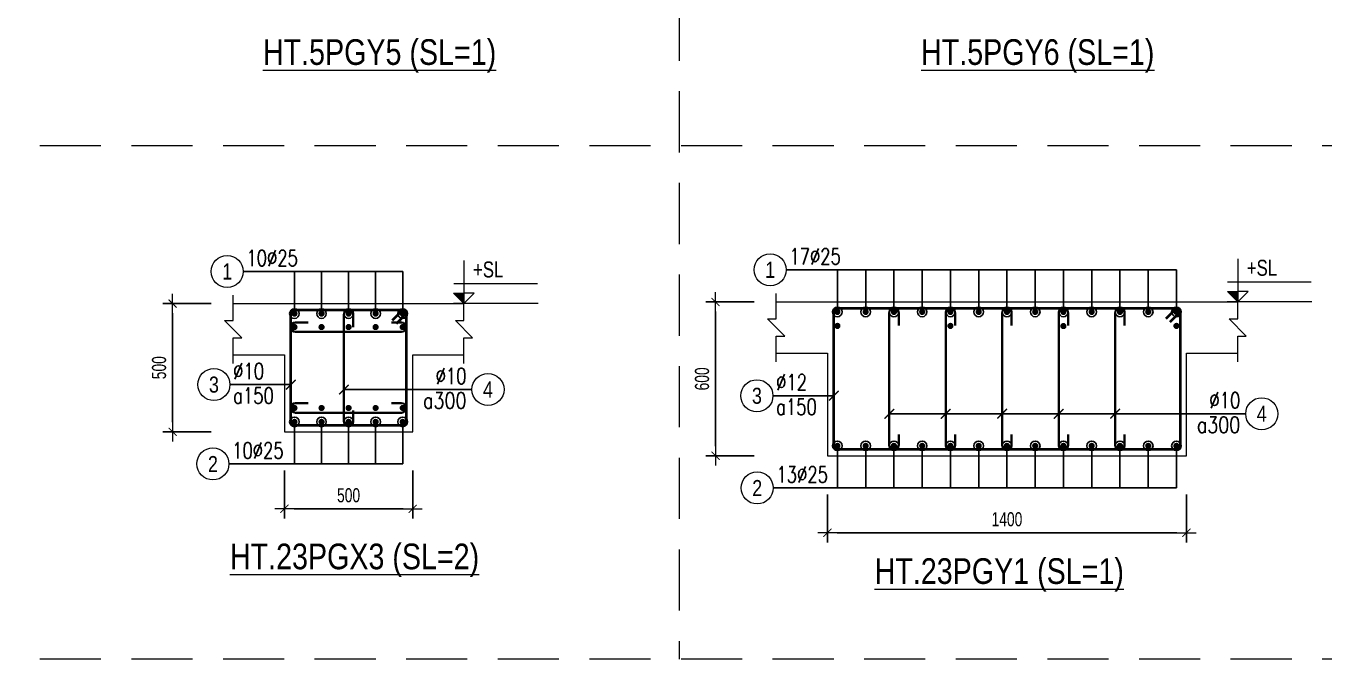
# Model space of a CAD drawing. Header units: millimetres. Extents: x 225489 to 327520, y -235866 to -221866.
# Drawn here: x 293701 to 298763, y -235866 to -233399 of the extents above; entities that cross this region are included whole.
import ezdxf
from ezdxf.enums import TextEntityAlignment as Align

# ---------------------------------------------------------------- set-up
doc = ezdxf.new("R2010")
doc.units = ezdxf.units.MM
doc.header["$PDMODE"] = 3
doc.linetypes.add('HIDDEN2', pattern=[4.7625, 3.175, -1.5875])
doc.layers.get('0').update_dxf_attribs({"lineweight": 20})
doc.layers.get('Defpoints').update_dxf_attribs({"color": 151, "lineweight": 9})
for name, color, linetype, lineweight in [('NDC_S_ANNO', 7, 'Continuous', 20), ('NDC_S_CONTINUOUS', 3, 'Continuous', 20), ('NDC_S_DIM', 1, 'Continuous', 15), ('NDC_S_HIDDEN', 8, 'HIDDEN2', 13), ('NDC_S_REBAR', 4, 'Continuous', 35), ('NDC_S_STIRRUP', 4, 'Continuous', 40), ('NDC_S_TEXT SYMBOL', 7, 'Continuous', 20), ('NDC_S_THIN LINE', 8, 'Continuous', 9), ('NDC_S_VN TEXT', 7, 'Continuous', 20)]:
    doc.layers.add(name, color=color, linetype=linetype, lineweight=lineweight)
doc.styles.add('ARIAL', font='arial.ttf', dxfattribs={"width": 0.8})
doc.styles.add('NDC_ANNO', font='', dxfattribs={"width": 0.8})
doc.styles.add('NDC_DIM', font='', dxfattribs={"width": 0.75})
doc.styles.add('NDC_EN TXT', font='romans.shx', dxfattribs={"width": 0.8})
doc.styles.get('NDC_ANNO').set_extended_font_data('Dotum')
doc.styles.get('NDC_DIM').set_extended_font_data('Dotum')
doc.dimstyles.new('NDC_dim_25', dxfattribs={"dimscale": 25, "dimtxt": 2.2, "dimasz": 1.5, "dimexe": 1.5, "dimexo": 2.5, "dimgap": 1, "dimtad": 1, "dimdec": 0, "dimzin": 0, "dimdsep": 46, "dimtxsty": 'NDC_DIM', "dimblk": 'DIMMARK', "dimcen": 0.09, "dimdle": 1.2, "dimclrd": 1, "dimclre": 1, "dimclrt": 3, "dimadec": 0, "dimazin": 0, "dimtfac": 1, "dimtdec": 0, "dimtix": 1, "dimtofl": 0, "dimtmove": 0, "dimatfit": 3, "dimfxl": 6, "dimfxlon": 1, "dimtolj": 1, "dimtzin": 0, "dimarcsym": 0})

# ---------------------------------------------------------------- blocks, each defined once
blk = doc.blocks.new('kata_block_TD')
at = {"color": 6, "linetype": 'ByBlock', "lineweight": -2, "style": 'ARIAL', "width": 0.8}
blk.add_attdef('SECTDET2', text='', height=5, dxfattribs=at).set_placement((0, 7.97), align=Align.CENTER)
at = {"color": 0, "linetype": 'ByBlock', "lineweight": -2, "style": 'ARIAL', "width": 0.8}
blk.add_attdef('SECTDET1', text='', height=5, dxfattribs=at).set_placement((0, 1.47), align=Align.CENTER)
at = {"color": 3, "lineweight": 25, "style": 'ARIAL', "width": 0.8}
blk.add_attdef('SSCALE', text='', height=2.5, dxfattribs=at).set_placement((0, -4), align=Align.CENTER)
blk = doc.blocks.new('kata_block_CT')
at = {"layer": 'NDC_S_ANNO'}
blk.add_hatch(color=3, dxfattribs=at).paths.add_polyline_path([(0, 1.6), (-1.61, 1.6), (0, 0)])
at = {"layer": 'NDC_S_ANNO', "ltscale": 50}
h = blk.add_hatch(dxfattribs=at)
h.set_pattern_fill('ANSI31', color=256, scale=1.406, style=0)
h.paths.add_polyline_path([(0, 1.6), (0, 0), (1.61, 1.6)])
for p, q in [((-1.59, 3.14), (11.47, 3.14)), ((11.56, 0), (-1.64, 0))]:
    blk.add_line(p, q, dxfattribs=at)
for points in [[(0, 6.69), (0, 0)], [(0, 0), (-1.61, 1.6), (0, 1.6)], [(0, 0), (1.61, 1.6), (0, 1.6)]]:
    blk.add_lwpolyline(points, dxfattribs=at)
at = {"layer": 'NDC_S_ANNO', "color": 8, "ltscale": 50}
blk.add_lwpolyline([(0, 0), (-1.61, 1.6), (0, 1.6)], dxfattribs=at)
at = {"layer": 'NDC_S_TEXT SYMBOL', "color": 3, "style": 'NDC_ANNO', "width": 0.8}
blk.add_attdef('CT', (1.41, 4.07), '', height=2.5, dxfattribs=at)
blk = doc.blocks.new('DIMMARK')
at = {"layer": 'NDC_S_DIM', "color": 1}
blk.add_line((-1.5, 0), (1, 0), dxfattribs=at)
at = {"layer": 'NDC_S_DIM', "color": 2, "const_width": 0.1}
blk.add_lwpolyline([(-0.42, -0.42), (0.42, 0.42)], dxfattribs=at)
blk = doc.blocks.new('*D303')
at = {"layer": 'Defpoints', "color": 0, "transparency": 16777216}
for p in [(294709.1, -234980.5), (295209.1, -234980.5), (295209.1, -235280.5)]:
    blk.add_point(p, dxfattribs=at)
at = {"layer": 'NDC_S_DIM', "color": 1, "lineweight": -2, "transparency": 16777216}
for p, q in [((294709.1, -235130.5), (294709.1, -235318)), ((295209.1, -235130.5), (295209.1, -235318)), ((294746.6, -235280.5), (295171.6, -235280.5))]:
    blk.add_line(p, q, dxfattribs=at)
at = {"layer": 'NDC_S_DIM', "color": 1, "lineweight": -2, "transparency": 16777216, "xscale": 37.5, "yscale": 37.5, "zscale": 37.5, "rotation": 180}
blk.add_blockref('DIMMARK', (294709.1, -235280.5), dxfattribs=at)
at = {"layer": 'NDC_S_DIM', "color": 1, "lineweight": -2, "transparency": 16777216, "xscale": 37.5, "yscale": 37.5, "zscale": 37.5}
blk.add_blockref('DIMMARK', (295209.1, -235280.5), dxfattribs=at)
at = {"layer": 'NDC_S_DIM', "color": 3, "transparency": 16777216, "insert": (294959.1, -235227.9), "char_height": 55, "attachment_point": 5, "style": 'NDC_DIM'}
blk.add_mtext('\\A1;500', dxfattribs=at)
blk = doc.blocks.new('*D304')
at = {"layer": 'Defpoints', "color": 0, "transparency": 16777216}
for p in [(294778.8, -234480.5), (294272.8, -234980.5), (294778.8, -234980.5)]:
    blk.add_point(p, dxfattribs=at)
at = {"layer": 'NDC_S_DIM', "color": 1, "lineweight": -2, "transparency": 16777216}
for p, q in [((294422.8, -234480.5), (294235.3, -234480.5)), ((294272.8, -234518), (294272.8, -234943)), ((294422.8, -234980.5), (294235.3, -234980.5))]:
    blk.add_line(p, q, dxfattribs=at)
at = {"layer": 'NDC_S_DIM', "color": 1, "lineweight": -2, "transparency": 16777216, "xscale": 37.5, "yscale": 37.5, "zscale": 37.5}
for p, rotation in [((294272.8, -234480.5), 90), ((294272.8, -234980.5), 270)]:
    blk.add_blockref('DIMMARK', p, dxfattribs=dict(at, rotation=rotation))
at = {"layer": 'NDC_S_DIM', "color": 3, "transparency": 16777216, "insert": (294220.3, -234730.5), "char_height": 55, "attachment_point": 5, "rotation": 90, "style": 'NDC_DIM'}
blk.add_mtext('\\A1;500', dxfattribs=at)
blk = doc.blocks.new('kata_block_THEP')
at = {"layer": 'NDC_S_REBAR', "color": 0}
for p, q in [((-0.5, 0), (0.5, 0)), ((-0.35, 0.35), (0.35, -0.35)), ((0.35, 0.35), (-0.35, -0.35)), ((0, 0.5), (0, -0.5))]:
    blk.add_line(p, q, dxfattribs=at)
at = {"layer": 'NDC_S_REBAR', "color": 0, "const_width": 0.0833}
blk.add_lwpolyline([(-0.5, 0, 1), (0.5, 0, 1), (-0.5, 0, 1)], format="xyb", dxfattribs=at)
blk = doc.blocks.new('*U11')
blk.add_circle((-2.5, 0), 2.5)
at = {"layer": 'NDC_S_VN TEXT', "color": 3, "style": 'NDC_EN TXT', "width": 0.75}
blk.add_attdef('DK1', (0.5, 0.85), '', height=2.5, dxfattribs=at)
at = {"layer": 'NDC_S_VN TEXT', "color": 7, "style": 'ARIAL', "width": 0.8}
blk.add_attdef('SH2', text='', height=2.5, dxfattribs=at).set_placement((-2.5, 0), align=Align.MIDDLE)
blk = doc.blocks.new('*U12')
blk.add_circle((-2.5, 0), 2.5)
at = {"layer": 'NDC_S_VN TEXT', "color": 3, "style": 'NDC_EN TXT', "width": 0.75}
for tag, p in [('DK1', (0.5, 0.85)), ('KC1', (0.5, -2.97))]:
    blk.add_attdef(tag, p, '', height=2.5, dxfattribs=at)
at = {"layer": 'NDC_S_VN TEXT', "color": 7, "style": 'ARIAL', "width": 0.8}
blk.add_attdef('SH2', text='', height=2.5, dxfattribs=at).set_placement((-2.5, 0), align=Align.MIDDLE)
blk = doc.blocks.new('*U15')
blk.add_circle((2.5, 0), 2.5)
at = {"layer": 'NDC_S_VN TEXT', "color": 3, "style": 'NDC_EN TXT'}
for tag, width, p in [('DK2', 0.75, (-0.85, 0.85)), ('KC2', 0.8, (-0.85, -2.97))]:
    blk.add_attdef(tag, text='', height=2.5, dxfattribs=dict(at, width=width)).set_placement(p, align=Align.RIGHT)
at = {"layer": 'NDC_S_VN TEXT', "color": 7, "style": 'ARIAL', "width": 0.8}
blk.add_attdef('SH3', text='', height=2.5, dxfattribs=at).set_placement((2.5, 0), align=Align.MIDDLE)
blk = doc.blocks.new('*D305')
at = {"layer": 'Defpoints', "color": 0, "transparency": 16777216}
for p in [(296826.4, -235074), (298226.4, -235074), (298226.4, -235374)]:
    blk.add_point(p, dxfattribs=at)
at = {"layer": 'NDC_S_DIM', "color": 1, "lineweight": -2, "transparency": 16777216}
for p, q in [((296826.4, -235224), (296826.4, -235411.5)), ((298226.4, -235224), (298226.4, -235411.5)), ((296863.9, -235374), (298188.9, -235374))]:
    blk.add_line(p, q, dxfattribs=at)
at = {"layer": 'NDC_S_DIM', "color": 1, "lineweight": -2, "transparency": 16777216, "xscale": 37.5, "yscale": 37.5, "zscale": 37.5, "rotation": 180}
blk.add_blockref('DIMMARK', (296826.4, -235374), dxfattribs=at)
at = {"layer": 'NDC_S_DIM', "color": 1, "lineweight": -2, "transparency": 16777216, "xscale": 37.5, "yscale": 37.5, "zscale": 37.5}
blk.add_blockref('DIMMARK', (298226.4, -235374), dxfattribs=at)
at = {"layer": 'NDC_S_DIM', "color": 3, "transparency": 16777216, "insert": (297526.4, -235321.4), "char_height": 55, "attachment_point": 5, "style": 'NDC_DIM'}
blk.add_mtext('\\A1;1400', dxfattribs=at)
blk = doc.blocks.new('*D306')
at = {"layer": 'Defpoints', "color": 0, "transparency": 16777216}
for p in [(296896.1, -234474), (296390.1, -235074), (296896.1, -235074)]:
    blk.add_point(p, dxfattribs=at)
at = {"layer": 'NDC_S_DIM', "color": 1, "lineweight": -2, "transparency": 16777216}
for p, q in [((296540.1, -234474), (296352.6, -234474)), ((296390.1, -234511.5), (296390.1, -235036.5)), ((296540.1, -235074), (296352.6, -235074))]:
    blk.add_line(p, q, dxfattribs=at)
at = {"layer": 'NDC_S_DIM', "color": 1, "lineweight": -2, "transparency": 16777216, "xscale": 37.5, "yscale": 37.5, "zscale": 37.5}
for p, rotation in [((296390.1, -234474), 90), ((296390.1, -235074), 270)]:
    blk.add_blockref('DIMMARK', p, dxfattribs=dict(at, rotation=rotation))
at = {"layer": 'NDC_S_DIM', "color": 3, "transparency": 16777216, "insert": (296337.6, -234774), "char_height": 55, "attachment_point": 5, "rotation": 90, "style": 'NDC_DIM'}
blk.add_mtext('\\A1;600', dxfattribs=at)

msp = doc.modelspace()

# ---------------------------------------------------------------- linework, layer by layer
at = {"layer": 'NDC_S_CONTINUOUS'}
for points in [[(294509.1, -234480.5), (294709.1, -234480.5), (294709.1, -234480.5), (295209.1, -234480.5), (295209.1, -234480.5), (295409.1, -234480.5)], [(296626.4, -234474), (296826.4, -234474), (296826.4, -234474), (298226.4, -234474), (298226.4, -234474), (298426.4, -234474)], [(294509.1, -234680.5), (294709.1, -234680.5), (294709.1, -234980.5), (295209.1, -234980.5), (295209.1, -234680.5), (295409.1, -234680.5)], [(296626.4, -234674), (296826.4, -234674), (296826.4, -235074), (298226.4, -235074), (298226.4, -234674), (298426.4, -234674)]]:
    msp.add_lwpolyline(points, dxfattribs=at)
at = {"layer": 'NDC_S_HIDDEN', "ltscale": 75}
for p, q in [((296248.9, -221865.9), (296248.9, -235865.9)), ((306495, -233865.9), (288564.4, -233865.9)), ((306495, -235865.9), (288564.4, -235865.9))]:
    msp.add_line(p, q, dxfattribs=at)
at = {"layer": 'NDC_S_REBAR'}
for points in [[(294977.6, -234572.8), (294977.6, -234523.9, 1), (294940.7, -234523.9), (294940.7, -234937, 1), (294977.6, -234937), (294977.6, -234897.8, -0.414214)], [(297104.3, -234566.3), (297104.3, -234517.4, 1), (297067.5, -234517.4), (297067.5, -235030.5, 1), (297104.3, -235030.5), (297104.3, -234991.3, -0.414214)], [(297324.4, -234566.3), (297324.4, -234517.4, 1), (297287.5, -234517.4), (297287.5, -235030.5, 1), (297324.4, -235030.5), (297324.4, -234991.3, -0.414214)], [(297544.7, -234566.3), (297544.7, -234517.4, 1), (297507.9, -234517.4), (297507.9, -235030.5, 1), (297544.7, -235030.5), (297544.7, -234991.3, -0.414214)], [(297765.1, -234566.3), (297765.1, -234517.4, 1), (297728.2, -234517.4), (297728.2, -235030.5, 1), (297765.1, -235030.5), (297765.1, -234991.3, -0.414214)], [(297985.4, -234566.3), (297985.4, -234517.4, 1), (297948.5, -234517.4), (297948.5, -235030.5, 1), (297985.4, -235030.5), (297985.4, -234991.3, -0.414214)], [(294801.5, -234553.7), (294752.6, -234553.7, 1), (294752.6, -234590.6), (295165.7, -234590.6, 1), (295165.7, -234553.7), (295126.4, -234553.7, -0.414214)], [(294801.5, -234869), (294752.6, -234869, 1), (294752.6, -234905.8), (295165.7, -234905.8, 1), (295165.7, -234869), (295126.4, -234869, -0.414214)]]:
    msp.add_lwpolyline(points, format="xyb", dxfattribs=at)
at = {"layer": 'NDC_S_STIRRUP'}
for points in [[(295130.1, -234545.5), (295170.1, -234505.5, -0.414214), (295184.1, -234519.5), (295184.1, -234941.5, -0.414214), (295170.1, -234955.5), (294748.1, -234955.5, -0.414214), (294734.1, -234941.5), (294734.1, -234519.5, -0.414214), (294748.1, -234505.5), (295170.1, -234505.5, -0.414214), (295184.1, -234519.5), (295144.1, -234559.5)], [(298147.4, -234539), (298187.4, -234499, -0.414214), (298201.4, -234513), (298201.4, -235035, -0.414214), (298187.4, -235049), (296865.4, -235049, -0.414214), (296851.4, -235035), (296851.4, -234513, -0.414214), (296865.4, -234499), (298187.4, -234499, -0.414214), (298201.4, -234513), (298161.4, -234553)]]:
    msp.add_lwpolyline(points, format="xyb", dxfattribs=at)
at = {"layer": 'NDC_S_THIN LINE'}
for points in [[(294509.1, -234713.8), (294509.1, -234613.8), (294542.5, -234613.8), (294475.8, -234547.1), (294509.1, -234547.1), (294509.1, -234447.1)], [(295409.1, -234713.8), (295409.1, -234613.8), (295442.5, -234613.8), (295375.8, -234547.1), (295409.1, -234547.1), (295409.1, -234447.1)], [(296626.4, -234707.3), (296626.4, -234607.3), (296659.8, -234607.3), (296593.1, -234540.6), (296626.4, -234540.6), (296626.4, -234440.6)], [(298426.4, -234707.3), (298426.4, -234607.3), (298459.8, -234607.3), (298393.1, -234540.6), (298426.4, -234540.6), (298426.4, -234440.6)]]:
    msp.add_lwpolyline(points, dxfattribs=at)

# ---------------------------------------------------------------- block references
at = {"layer": 'NDC_S_REBAR', "xscale": 22, "yscale": 22, "zscale": 22}
for p in [(294748.1, -234519.5), (295170.1, -234519.5), (296865.4, -234513), (296975.6, -234513), (297085.8, -234513), (297195.9, -234513), (297306.1, -234513), (297416.3, -234513), (297526.4, -234513), (297636.6, -234513), (297746.8, -234513), (297856.9, -234513), (297967.1, -234513), (298077.3, -234513), (298187.4, -234513), (294748.1, -234572.1), (295170.1, -234572.1), (296865.4, -234567.4), (297306.1, -234567.4), (297746.6, -234568.3), (298187.4, -234567.4), (294748.1, -234887.4), (294853.6, -234887.4), (294959.1, -234887.4), (295064.6, -234887.4), (295170.1, -234887.4), (294748.1, -234941.5), (294853.6, -234941.5), (294959.1, -234941.5), (295064.6, -234941.5), (295170.1, -234941.5), (296865.4, -235035), (296975.6, -235035), (297085.8, -235035), (297195.9, -235035), (297306.1, -235035), (297416.3, -235035), (297526.4, -235035), (297636.6, -235035), (297746.8, -235035), (297856.9, -235035), (297967.1, -235035), (298077.3, -235035), (298187.4, -235035)]:
    msp.add_blockref('kata_block_THEP', p, dxfattribs=at)
at = {"layer": 'NDC_S_REBAR', "xscale": -22, "yscale": 22, "zscale": 22, "rotation": 180}
for p in [(294853.6, -234519.5), (294959.1, -234519.5), (295064.6, -234519.5), (294853.6, -234572.1), (294959.1, -234572.1), (295064.6, -234572.1)]:
    msp.add_blockref('kata_block_THEP', p, dxfattribs=at)
at = {"layer": 'NDC_S_THIN LINE', "xscale": 25, "yscale": 25, "zscale": 25}
for name, p, values in [('*U11', (294548.1, -234355.5), {'SH2': '1', 'DK1': '10%%c25'}), ('*U11', (296665.4, -234349), {'SH2': '1', 'DK1': '17%%c25'}), ('*U12', (294496.6, -234796.3), {'SH2': '3', 'DK1': '%%c10', 'KC1': 'a150'}), ('*U15', (295440.2, -234815.4), {'SH3': '4', 'DK2': '%%c10', 'KC2': 'a300'}), ('*U12', (296613.9, -234839.8), {'SH2': '3', 'DK1': '%%c12', 'KC1': 'a150'}), ('*U15', (298457.5, -234910), {'SH3': '4', 'DK2': '%%c10', 'KC2': 'a300'}), ('*U11', (294492.7, -235105.5), {'SH2': '2', 'DK1': '10%%c25'}), ('*U11', (296615.1, -235199), {'SH2': '2', 'DK1': '13%%c25'})]:
    msp.add_blockref(name, p, dxfattribs=at).add_auto_attribs(values)
at = {"layer": 'NDC_S_VN TEXT'}
ref = msp.add_blockref('kata_block_TD', (295080, -233579.6), dxfattribs=dict(at, xscale=20, yscale=20, zscale=20))
ref.add_attrib('SECTDET1', '%%uHT.5PGY5 (SL=1)', dxfattribs={"layer": '0', "color": 0, "linetype": 'ByBlock', "lineweight": -2, "height": 100, "style": 'ARIAL', "width": 0.8}).set_placement((295080, -233550.2), align=Align.CENTER)
ref = msp.add_blockref('kata_block_TD', (297646.4, -233579.6), dxfattribs=dict(at, xscale=20, yscale=20, zscale=20))
ref.add_attrib('SECTDET1', '%%uHT.5PGY6 (SL=1)', dxfattribs={"layer": '0', "color": 0, "linetype": 'ByBlock', "lineweight": -2, "height": 100, "style": 'ARIAL', "width": 0.8}).set_placement((297646.4, -233550.2), align=Align.CENTER)
at = {"layer": 'NDC_S_VN TEXT', "xscale": 25, "yscale": 25, "zscale": 25}
for p in [(295409.1, -234480.5), (298426.4, -234474)]:
    msp.add_blockref('kata_block_CT', p, dxfattribs=at).add_auto_attribs({'CT': '+SL'})
at = {"layer": 'NDC_S_VN TEXT'}
ref = msp.add_blockref('kata_block_TD', (294982.4, -235545.4), dxfattribs=dict(at, xscale=20, yscale=20, zscale=20))
ref.add_attrib('SECTDET1', '%%UHT.23PGX3 (SL=2)', dxfattribs={"layer": '0', "color": 0, "linetype": 'ByBlock', "lineweight": -2, "height": 100, "style": 'ARIAL', "width": 0.8}).set_placement((294982.4, -235516), align=Align.CENTER)
ref = msp.add_blockref('kata_block_TD', (297496.5, -235602.6), dxfattribs=dict(at, xscale=20, yscale=20, zscale=20))
ref.add_attrib('SECTDET1', '%%UHT.23PGY1 (SL=1)', dxfattribs={"layer": '0', "color": 0, "linetype": 'ByBlock', "lineweight": -2, "height": 100, "style": 'ARIAL', "width": 0.8}).set_placement((297496.5, -235573.1), align=Align.CENTER)

# ---------------------------------------------------------------- dimensions: what is measured, and where the dimension line sits
at = {"layer": 'NDC_S_DIM'}
for base, p1, p2, picture, middle in [((294272.8, -234980.5), (294778.8, -234480.5), (294778.8, -234980.5), '*D304', (294220.3, -234730.5)), ((296390.1, -235074), (296896.1, -234474), (296896.1, -235074), '*D306', (296337.6, -234774))]:
    dim = msp.add_linear_dim(base=base, p1=p1, p2=p2, angle=270, dimstyle='NDC_dim_25', dxfattribs=at)
    dim.commit()
    dim.dimension.update_dxf_attribs({"geometry": picture, "text_midpoint": middle})
for base, p1, p2, picture, middle in [((295209.1, -235280.5), (294709.1, -234980.5), (295209.1, -234980.5), '*D303', (294959.1, -235227.9)), ((298226.4, -235374), (296826.4, -235074), (298226.4, -235074), '*D305', (297526.4, -235321.4))]:
    dim = msp.add_linear_dim(base=base, p1=p1, p2=p2, dimstyle='NDC_dim_25', dxfattribs=at)
    dim.commit()
    dim.dimension.update_dxf_attribs({"geometry": picture, "text_midpoint": middle})

# ---------------------------------------------------------------- leaders
at = {"layer": 'NDC_S_THIN LINE'}
for points, override in [([(294748.1, -234519.5), (294748.1, -234355.5), (294548.1, -234355.5)], {"dimldrblk": 'DotBlank'}), ([(294853.6, -234519.5), (294853.6, -234355.5), (294548.1, -234355.5)], {"dimldrblk": 'DotBlank'}), ([(294959.1, -234519.5), (294959.1, -234355.5), (294548.1, -234355.5)], {"dimldrblk": 'DotBlank'}), ([(295064.6, -234519.5), (295064.6, -234355.5), (294548.1, -234355.5)], {"dimldrblk": 'DotBlank'}), ([(295170.1, -234519.5), (295170.1, -234355.5), (294548.1, -234355.5)], {"dimldrblk": 'DotBlank'}), ([(296865.4, -234513), (296865.4, -234349), (296665.4, -234349)], {"dimldrblk": 'DotBlank'}), ([(298187.4, -234513), (298187.4, -234349), (296665.4, -234349)], {"dimldrblk": 'DotBlank'}), ([(296975.6, -234513), (296975.6, -234349), (296775.6, -234349)], {"dimldrblk": 'DotBlank'}), ([(297085.8, -234513), (297085.8, -234349), (296885.8, -234349)], {"dimldrblk": 'DotBlank'}), ([(297195.9, -234513), (297195.9, -234349), (296995.9, -234349)], {"dimldrblk": 'DotBlank'}), ([(297306.1, -234513), (297306.1, -234349), (297106.1, -234349)], {"dimldrblk": 'DotBlank'}), ([(297416.3, -234513), (297416.3, -234349), (297216.3, -234349)], {"dimldrblk": 'DotBlank'}), ([(297526.4, -234513), (297526.4, -234349), (297326.4, -234349)], {"dimldrblk": 'DotBlank'}), ([(297636.6, -234513), (297636.6, -234349), (297436.6, -234349)], {"dimldrblk": 'DotBlank'}), ([(297746.8, -234513), (297746.8, -234349), (297546.8, -234349)], {"dimldrblk": 'DotBlank'}), ([(297856.9, -234513), (297856.9, -234349), (297656.9, -234349)], {"dimldrblk": 'DotBlank'}), ([(297967.1, -234513), (297967.1, -234349), (297767.1, -234349)], {"dimldrblk": 'DotBlank'}), ([(298077.3, -234513), (298077.3, -234349), (297877.3, -234349)], {"dimldrblk": 'DotBlank'}), ([(294734.1, -234796.3), (294496.6, -234796.3)], {"dimldrblk": 'ArchTick'}), ([(294940.7, -234815.4), (295440.2, -234815.4)], {"dimldrblk": 'ArchTick'}), ([(296851.4, -234839.8), (296613.9, -234839.8)], {"dimldrblk": 'ArchTick'}), ([(297067.5, -234910), (298457.5, -234910)], {"dimldrblk": 'ArchTick'}), ([(297287.5, -234910), (298457.5, -234910)], {"dimldrblk": 'ArchTick'}), ([(297507.9, -234910), (298457.5, -234910)], {"dimldrblk": 'ArchTick'}), ([(297728.2, -234910), (298080.1, -234910)], {"dimldrblk": 'ArchTick'}), ([(297948.5, -234910), (298268.6, -234910)], {"dimldrblk": 'ArchTick'}), ([(294748.1, -234941.5), (294748.1, -235105.5), (294492.7, -235105.5)], {"dimldrblk": 'DotBlank'}), ([(294853.6, -234941.5), (294853.6, -235105.5), (294492.7, -235105.5)], {"dimldrblk": 'DotBlank'}), ([(294959.1, -234941.5), (294959.1, -235105.5), (294492.7, -235105.5)], {"dimldrblk": 'DotBlank'}), ([(295064.6, -234941.5), (295064.6, -235105.5), (294492.7, -235105.5)], {"dimldrblk": 'DotBlank'}), ([(295170.1, -234941.5), (295170.1, -235105.5), (294492.7, -235105.5)], {"dimldrblk": 'DotBlank'}), ([(296865.4, -235035), (296865.4, -235199), (296615.1, -235199)], {"dimldrblk": 'DotBlank'}), ([(298187.4, -235035), (298187.4, -235199), (296615.1, -235199)], {"dimldrblk": 'DotBlank'}), ([(296975.6, -235035), (296975.6, -235199), (296725.3, -235199)], {"dimldrblk": 'DotBlank'}), ([(297085.8, -235035), (297085.8, -235199), (296835.5, -235199)], {"dimldrblk": 'DotBlank'}), ([(297195.9, -235035), (297195.9, -235199), (296945.6, -235199)], {"dimldrblk": 'DotBlank'}), ([(297306.1, -235035), (297306.1, -235199), (297055.8, -235199)], {"dimldrblk": 'DotBlank'}), ([(297416.3, -235035), (297416.3, -235199), (297166, -235199)], {"dimldrblk": 'DotBlank'}), ([(297526.4, -235035), (297526.4, -235199), (297276.1, -235199)], {"dimldrblk": 'DotBlank'}), ([(297636.6, -235035), (297636.6, -235199), (297386.3, -235199)], {"dimldrblk": 'DotBlank'}), ([(297746.8, -235035), (297746.8, -235199), (297496.5, -235199)], {"dimldrblk": 'DotBlank'}), ([(297856.9, -235035), (297856.9, -235199), (297606.6, -235199)], {"dimldrblk": 'DotBlank'}), ([(297967.1, -235035), (297967.1, -235199), (297716.8, -235199)], {"dimldrblk": 'DotBlank'}), ([(298077.3, -235035), (298077.3, -235199), (297827, -235199)], {"dimldrblk": 'DotBlank'})]:
    msp.add_leader(points, dimstyle='NDC_dim_25', override=override, dxfattribs=at)

doc.saveas('drawing.dxf')
